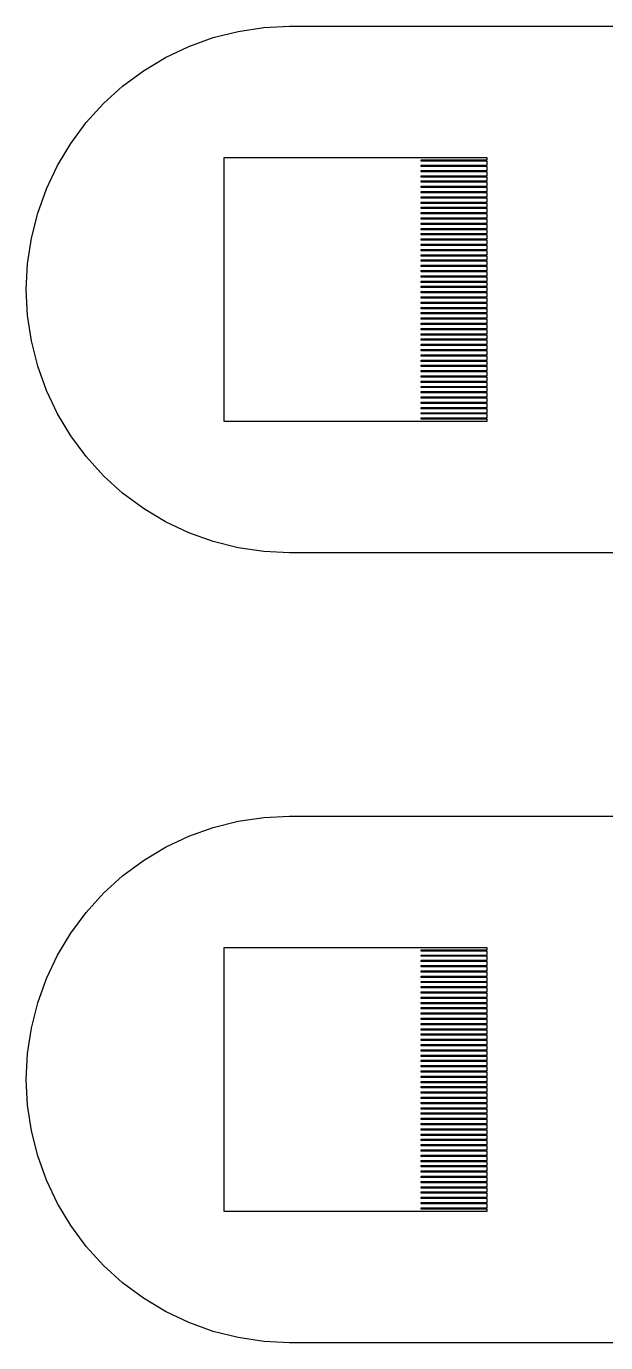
# Model space of a CAD drawing. Extents: x -16 to 83, y -18 to 83.
# Drawn here: x 36 to 40.4, y 18.5 to 28.5 of the extents above; entities that cross this region are included whole.
import ezdxf

# ---------------------------------------------------------------- set-up
doc = ezdxf.new("R2010")
doc.units = 0

msp = doc.modelspace()

# ---------------------------------------------------------------- linework, layer by layer
for p, q in [((37.804, 28.4904), (38, 28.5)), ((38, 28.5), (40.5, 28.5)), ((37.2346, 28.3477), (37.4194, 28.4139)), ((37.4194, 28.4139), (37.6098, 28.4616)), ((37.6098, 28.4616), (37.804, 28.4904)), ((37.0572, 28.2638), (37.2346, 28.3477)), ((36.8889, 28.1629), (37.0572, 28.2638)), ((36.7312, 28.046), (36.8889, 28.1629)), ((36.5858, 27.9142), (36.7312, 28.046)), ((36.454, 27.7688), (36.5858, 27.9142)), ((36.3371, 27.6111), (36.454, 27.7688)), ((36.2362, 27.4428), (36.3371, 27.6111)), ((39.5, 27.5), (37.5, 27.5)), ((37.5, 27.5), (37.5, 25.5)), ((39.5, 27.485), (39.5, 27.5)), ((36.1523, 27.2654), (36.2362, 27.4428)), ((39, 27.475), (39, 27.485)), ((39, 27.485), (39.5, 27.485)), ((39.5, 27.475), (39, 27.475)), ((39, 27.435), (39, 27.445)), ((39, 27.445), (39.5, 27.445)), ((39.5, 27.435), (39, 27.435)), ((39, 27.395), (39, 27.405)), ((39, 27.405), (39.5, 27.405)), ((39.5, 27.445), (39.5, 27.475)), ((39.5, 27.405), (39.5, 27.435)), ((39.5, 27.395), (39, 27.395)), ((39, 27.355), (39, 27.365)), ((39, 27.365), (39.5, 27.365)), ((39.5, 27.355), (39, 27.355)), ((39, 27.315), (39, 27.325)), ((39, 27.325), (39.5, 27.325)), ((39.5, 27.315), (39, 27.315)), ((39.5, 27.365), (39.5, 27.395)), ((39.5, 27.325), (39.5, 27.355)), ((39.5, 27.285), (39.5, 27.315)), ((36.0861, 27.0806), (36.1523, 27.2654)), ((39, 27.275), (39, 27.285)), ((39, 27.285), (39.5, 27.285)), ((39.5, 27.275), (39, 27.275)), ((39, 27.235), (39, 27.245)), ((39, 27.245), (39.5, 27.245)), ((39.5, 27.235), (39, 27.235)), ((39, 27.195), (39, 27.205)), ((39, 27.205), (39.5, 27.205)), ((39.5, 27.245), (39.5, 27.275)), ((39.5, 27.205), (39.5, 27.235)), ((39.5, 27.195), (39, 27.195)), ((39, 27.155), (39, 27.165)), ((39, 27.165), (39.5, 27.165)), ((39.5, 27.155), (39, 27.155)), ((39, 27.115), (39, 27.125)), ((39, 27.125), (39.5, 27.125)), ((39.5, 27.115), (39, 27.115)), ((39.5, 27.165), (39.5, 27.195)), ((39.5, 27.125), (39.5, 27.155)), ((39.5, 27.085), (39.5, 27.115)), ((36.0384, 26.8902), (36.0861, 27.0806)), ((39, 27.075), (39, 27.085)), ((39, 27.085), (39.5, 27.085)), ((39.5, 27.075), (39, 27.075)), ((39, 27.035), (39, 27.045)), ((39, 27.045), (39.5, 27.045)), ((39.5, 27.035), (39, 27.035)), ((39, 26.995), (39, 27.005)), ((39, 27.005), (39.5, 27.005)), ((39.5, 27.045), (39.5, 27.075)), ((39.5, 27.005), (39.5, 27.035)), ((39.5, 26.995), (39, 26.995)), ((39, 26.955), (39, 26.965)), ((39, 26.965), (39.5, 26.965)), ((39.5, 26.955), (39, 26.955)), ((39, 26.915), (39, 26.925)), ((39, 26.925), (39.5, 26.925)), ((39.5, 26.915), (39, 26.915)), ((39.5, 26.965), (39.5, 26.995)), ((39.5, 26.925), (39.5, 26.955)), ((39.5, 26.885), (39.5, 26.915)), ((36.0096, 26.696), (36.0384, 26.8902)), ((39, 26.875), (39, 26.885)), ((39, 26.885), (39.5, 26.885)), ((39.5, 26.875), (39, 26.875)), ((39, 26.835), (39, 26.845)), ((39, 26.845), (39.5, 26.845)), ((39.5, 26.835), (39, 26.835)), ((39, 26.795), (39, 26.805)), ((39, 26.805), (39.5, 26.805)), ((39.5, 26.845), (39.5, 26.875)), ((39.5, 26.805), (39.5, 26.835)), ((39.5, 26.795), (39, 26.795)), ((39, 26.755), (39, 26.765)), ((39, 26.765), (39.5, 26.765)), ((39.5, 26.755), (39, 26.755)), ((39, 26.715), (39, 26.725)), ((39, 26.725), (39.5, 26.725)), ((39.5, 26.715), (39, 26.715)), ((39.5, 26.765), (39.5, 26.795)), ((39.5, 26.725), (39.5, 26.755)), ((39.5, 26.685), (39.5, 26.715)), ((36, 26.5), (36.0096, 26.696)), ((39, 26.675), (39, 26.685)), ((39, 26.685), (39.5, 26.685)), ((39.5, 26.675), (39, 26.675)), ((39, 26.635), (39, 26.645)), ((39, 26.645), (39.5, 26.645)), ((39.5, 26.635), (39, 26.635)), ((39, 26.595), (39, 26.605)), ((39, 26.605), (39.5, 26.605)), ((39.5, 26.645), (39.5, 26.675)), ((39.5, 26.605), (39.5, 26.635)), ((36.0096, 26.304), (36, 26.5)), ((39.5, 26.595), (39, 26.595)), ((39, 26.555), (39, 26.565)), ((39, 26.565), (39.5, 26.565)), ((39.5, 26.555), (39, 26.555)), ((39, 26.515), (39, 26.525)), ((39, 26.525), (39.5, 26.525)), ((39.5, 26.515), (39, 26.515)), ((39.5, 26.565), (39.5, 26.595)), ((39.5, 26.525), (39.5, 26.555)), ((39.5, 26.485), (39.5, 26.515)), ((39, 26.475), (39, 26.485)), ((39, 26.485), (39.5, 26.485)), ((39.5, 26.475), (39, 26.475)), ((39, 26.435), (39, 26.445)), ((39, 26.445), (39.5, 26.445)), ((39.5, 26.435), (39, 26.435)), ((39, 26.395), (39, 26.405)), ((39, 26.405), (39.5, 26.405)), ((39.5, 26.445), (39.5, 26.475)), ((39.5, 26.405), (39.5, 26.435)), ((36.0384, 26.1098), (36.0096, 26.304)), ((39.5, 26.395), (39, 26.395)), ((39, 26.355), (39, 26.365)), ((39, 26.365), (39.5, 26.365)), ((39.5, 26.355), (39, 26.355)), ((39, 26.315), (39, 26.325)), ((39, 26.325), (39.5, 26.325)), ((39.5, 26.315), (39, 26.315)), ((39.5, 26.365), (39.5, 26.395)), ((39.5, 26.325), (39.5, 26.355)), ((39.5, 26.285), (39.5, 26.315)), ((39, 26.275), (39, 26.285)), ((39, 26.285), (39.5, 26.285)), ((39.5, 26.275), (39, 26.275)), ((39, 26.235), (39, 26.245)), ((39, 26.245), (39.5, 26.245)), ((39.5, 26.235), (39, 26.235)), ((39, 26.195), (39, 26.205)), ((39, 26.205), (39.5, 26.205)), ((39.5, 26.245), (39.5, 26.275)), ((39.5, 26.205), (39.5, 26.235)), ((36.0861, 25.9194), (36.0384, 26.1098)), ((39.5, 26.195), (39, 26.195)), ((39, 26.155), (39, 26.165)), ((39, 26.165), (39.5, 26.165)), ((39.5, 26.155), (39, 26.155)), ((39, 26.115), (39, 26.125)), ((39, 26.125), (39.5, 26.125)), ((39.5, 26.115), (39, 26.115)), ((39.5, 26.165), (39.5, 26.195)), ((39.5, 26.125), (39.5, 26.155)), ((39.5, 26.085), (39.5, 26.115)), ((39, 26.075), (39, 26.085)), ((39, 26.085), (39.5, 26.085)), ((39.5, 26.075), (39, 26.075)), ((39, 26.035), (39, 26.045)), ((39, 26.045), (39.5, 26.045)), ((39.5, 26.035), (39, 26.035)), ((39, 25.995), (39, 26.005)), ((39, 26.005), (39.5, 26.005)), ((39.5, 26.045), (39.5, 26.075)), ((39.5, 26.005), (39.5, 26.035)), ((36.1523, 25.7346), (36.0861, 25.9194)), ((39.5, 25.995), (39, 25.995)), ((39, 25.955), (39, 25.965)), ((39, 25.965), (39.5, 25.965)), ((39.5, 25.955), (39, 25.955)), ((39, 25.915), (39, 25.925)), ((39, 25.925), (39.5, 25.925)), ((39.5, 25.915), (39, 25.915)), ((39.5, 25.965), (39.5, 25.995)), ((39.5, 25.925), (39.5, 25.955)), ((39.5, 25.885), (39.5, 25.915)), ((39, 25.875), (39, 25.885)), ((39, 25.885), (39.5, 25.885)), ((39.5, 25.875), (39, 25.875)), ((39, 25.835), (39, 25.845)), ((39, 25.845), (39.5, 25.845)), ((39.5, 25.835), (39, 25.835)), ((39, 25.795), (39, 25.805)), ((39, 25.805), (39.5, 25.805)), ((39.5, 25.845), (39.5, 25.875)), ((39.5, 25.805), (39.5, 25.835)), ((36.2362, 25.5572), (36.1523, 25.7346)), ((39.5, 25.795), (39, 25.795)), ((39, 25.755), (39, 25.765)), ((39, 25.765), (39.5, 25.765)), ((39.5, 25.755), (39, 25.755)), ((39, 25.715), (39, 25.725)), ((39, 25.725), (39.5, 25.725)), ((39.5, 25.715), (39, 25.715)), ((39.5, 25.765), (39.5, 25.795)), ((39.5, 25.725), (39.5, 25.755)), ((39.5, 25.685), (39.5, 25.715)), ((39, 25.675), (39, 25.685)), ((39, 25.685), (39.5, 25.685)), ((39.5, 25.675), (39, 25.675)), ((39, 25.635), (39, 25.645)), ((39, 25.645), (39.5, 25.645)), ((39.5, 25.635), (39, 25.635)), ((39, 25.595), (39, 25.605)), ((39, 25.605), (39.5, 25.605)), ((39.5, 25.645), (39.5, 25.675)), ((39.5, 25.605), (39.5, 25.635)), ((36.3371, 25.3889), (36.2362, 25.5572)), ((37.5, 25.5), (39.5, 25.5)), ((39.5, 25.595), (39, 25.595)), ((39, 25.555), (39, 25.565)), ((39, 25.565), (39.5, 25.565)), ((39.5, 25.555), (39, 25.555)), ((39, 25.515), (39, 25.525)), ((39, 25.525), (39.5, 25.525)), ((39.5, 25.515), (39, 25.515)), ((39.5, 25.565), (39.5, 25.595)), ((39.5, 25.525), (39.5, 25.555)), ((39.5, 25.5), (39.5, 25.515)), ((36.454, 25.2312), (36.3371, 25.3889)), ((36.5858, 25.0858), (36.454, 25.2312)), ((36.7312, 24.954), (36.5858, 25.0858)), ((36.8889, 24.8371), (36.7312, 24.954)), ((37.0572, 24.7362), (36.8889, 24.8371)), ((37.2346, 24.6523), (37.0572, 24.7362)), ((37.4194, 24.5861), (37.2346, 24.6523)), ((37.6098, 24.5384), (37.4194, 24.5861)), ((37.804, 24.5096), (37.6098, 24.5384)), ((38, 24.5), (37.804, 24.5096)), ((40.5, 24.5), (38, 24.5)), ((37.804, 22.4904), (38, 22.5)), ((38, 22.5), (40.5, 22.5)), ((37.2346, 22.3477), (37.4194, 22.4139)), ((37.4194, 22.4139), (37.6098, 22.4616)), ((37.6098, 22.4616), (37.804, 22.4904)), ((37.0572, 22.2638), (37.2346, 22.3477)), ((36.8889, 22.1629), (37.0572, 22.2638)), ((36.7312, 22.046), (36.8889, 22.1629)), ((36.5858, 21.9142), (36.7312, 22.046)), ((36.454, 21.7688), (36.5858, 21.9142)), ((36.3371, 21.6111), (36.454, 21.7688)), ((36.2362, 21.4428), (36.3371, 21.6111)), ((39.5, 21.5), (37.5, 21.5)), ((37.5, 21.5), (37.5, 19.5)), ((39.5, 21.485), (39.5, 21.5)), ((36.1523, 21.2654), (36.2362, 21.4428)), ((39, 21.475), (39, 21.485)), ((39, 21.485), (39.5, 21.485)), ((39.5, 21.475), (39, 21.475)), ((39, 21.435), (39, 21.445)), ((39, 21.445), (39.5, 21.445)), ((39.5, 21.435), (39, 21.435)), ((39, 21.395), (39, 21.405)), ((39, 21.405), (39.5, 21.405)), ((39.5, 21.445), (39.5, 21.475)), ((39.5, 21.405), (39.5, 21.435)), ((39.5, 21.395), (39, 21.395)), ((39, 21.355), (39, 21.365)), ((39, 21.365), (39.5, 21.365)), ((39.5, 21.355), (39, 21.355)), ((39, 21.315), (39, 21.325)), ((39, 21.325), (39.5, 21.325)), ((39.5, 21.315), (39, 21.315)), ((39.5, 21.365), (39.5, 21.395)), ((39.5, 21.325), (39.5, 21.355)), ((39.5, 21.285), (39.5, 21.315)), ((36.0861, 21.0806), (36.1523, 21.2654)), ((39, 21.275), (39, 21.285)), ((39, 21.285), (39.5, 21.285)), ((39.5, 21.275), (39, 21.275)), ((39, 21.235), (39, 21.245)), ((39, 21.245), (39.5, 21.245)), ((39.5, 21.235), (39, 21.235)), ((39, 21.195), (39, 21.205)), ((39, 21.205), (39.5, 21.205)), ((39.5, 21.245), (39.5, 21.275)), ((39.5, 21.205), (39.5, 21.235)), ((39.5, 21.195), (39, 21.195)), ((39, 21.155), (39, 21.165)), ((39, 21.165), (39.5, 21.165)), ((39.5, 21.155), (39, 21.155)), ((39, 21.115), (39, 21.125)), ((39, 21.125), (39.5, 21.125)), ((39.5, 21.115), (39, 21.115)), ((39.5, 21.165), (39.5, 21.195)), ((39.5, 21.125), (39.5, 21.155)), ((39.5, 21.085), (39.5, 21.115)), ((36.0384, 20.8902), (36.0861, 21.0806)), ((39, 21.075), (39, 21.085)), ((39, 21.085), (39.5, 21.085)), ((39.5, 21.075), (39, 21.075)), ((39, 21.035), (39, 21.045)), ((39, 21.045), (39.5, 21.045)), ((39.5, 21.035), (39, 21.035)), ((39, 20.995), (39, 21.005)), ((39, 21.005), (39.5, 21.005)), ((39.5, 21.045), (39.5, 21.075)), ((39.5, 21.005), (39.5, 21.035)), ((39.5, 20.995), (39, 20.995)), ((39, 20.955), (39, 20.965)), ((39, 20.965), (39.5, 20.965)), ((39.5, 20.955), (39, 20.955)), ((39, 20.915), (39, 20.925)), ((39, 20.925), (39.5, 20.925)), ((39.5, 20.915), (39, 20.915)), ((39.5, 20.965), (39.5, 20.995)), ((39.5, 20.925), (39.5, 20.955)), ((39.5, 20.885), (39.5, 20.915)), ((36.0096, 20.696), (36.0384, 20.8902)), ((39, 20.875), (39, 20.885)), ((39, 20.885), (39.5, 20.885)), ((39.5, 20.875), (39, 20.875)), ((39, 20.835), (39, 20.845)), ((39, 20.845), (39.5, 20.845)), ((39.5, 20.835), (39, 20.835)), ((39, 20.795), (39, 20.805)), ((39, 20.805), (39.5, 20.805)), ((39.5, 20.845), (39.5, 20.875)), ((39.5, 20.805), (39.5, 20.835)), ((39.5, 20.795), (39, 20.795)), ((39, 20.755), (39, 20.765)), ((39, 20.765), (39.5, 20.765)), ((39.5, 20.755), (39, 20.755)), ((39, 20.715), (39, 20.725)), ((39, 20.725), (39.5, 20.725)), ((39.5, 20.715), (39, 20.715)), ((39.5, 20.765), (39.5, 20.795)), ((39.5, 20.725), (39.5, 20.755)), ((39.5, 20.685), (39.5, 20.715)), ((36, 20.5), (36.0096, 20.696)), ((39, 20.675), (39, 20.685)), ((39, 20.685), (39.5, 20.685)), ((39.5, 20.675), (39, 20.675)), ((39, 20.635), (39, 20.645)), ((39, 20.645), (39.5, 20.645)), ((39.5, 20.635), (39, 20.635)), ((39, 20.595), (39, 20.605)), ((39, 20.605), (39.5, 20.605)), ((39.5, 20.645), (39.5, 20.675)), ((39.5, 20.605), (39.5, 20.635)), ((36.0096, 20.304), (36, 20.5)), ((39.5, 20.595), (39, 20.595)), ((39, 20.555), (39, 20.565)), ((39, 20.565), (39.5, 20.565)), ((39.5, 20.555), (39, 20.555)), ((39, 20.515), (39, 20.525)), ((39, 20.525), (39.5, 20.525)), ((39.5, 20.515), (39, 20.515)), ((39.5, 20.565), (39.5, 20.595)), ((39.5, 20.525), (39.5, 20.555)), ((39.5, 20.485), (39.5, 20.515)), ((39, 20.475), (39, 20.485)), ((39, 20.485), (39.5, 20.485)), ((39.5, 20.475), (39, 20.475)), ((39, 20.435), (39, 20.445)), ((39, 20.445), (39.5, 20.445)), ((39.5, 20.435), (39, 20.435)), ((39, 20.395), (39, 20.405)), ((39, 20.405), (39.5, 20.405)), ((39.5, 20.445), (39.5, 20.475)), ((39.5, 20.405), (39.5, 20.435)), ((36.0384, 20.1098), (36.0096, 20.304)), ((39.5, 20.395), (39, 20.395)), ((39, 20.355), (39, 20.365)), ((39, 20.365), (39.5, 20.365)), ((39.5, 20.355), (39, 20.355)), ((39, 20.315), (39, 20.325)), ((39, 20.325), (39.5, 20.325)), ((39.5, 20.315), (39, 20.315)), ((39.5, 20.365), (39.5, 20.395)), ((39.5, 20.325), (39.5, 20.355)), ((39.5, 20.285), (39.5, 20.315)), ((39, 20.275), (39, 20.285)), ((39, 20.285), (39.5, 20.285)), ((39.5, 20.275), (39, 20.275)), ((39, 20.235), (39, 20.245)), ((39, 20.245), (39.5, 20.245)), ((39.5, 20.235), (39, 20.235)), ((39, 20.195), (39, 20.205)), ((39, 20.205), (39.5, 20.205)), ((39.5, 20.245), (39.5, 20.275)), ((39.5, 20.205), (39.5, 20.235)), ((36.0861, 19.9194), (36.0384, 20.1098)), ((39.5, 20.195), (39, 20.195)), ((39, 20.155), (39, 20.165)), ((39, 20.165), (39.5, 20.165)), ((39.5, 20.155), (39, 20.155)), ((39, 20.115), (39, 20.125)), ((39, 20.125), (39.5, 20.125)), ((39.5, 20.115), (39, 20.115)), ((39.5, 20.165), (39.5, 20.195)), ((39.5, 20.125), (39.5, 20.155)), ((39.5, 20.085), (39.5, 20.115)), ((39, 20.075), (39, 20.085)), ((39, 20.085), (39.5, 20.085)), ((39.5, 20.075), (39, 20.075)), ((39, 20.035), (39, 20.045)), ((39, 20.045), (39.5, 20.045)), ((39.5, 20.035), (39, 20.035)), ((39, 19.995), (39, 20.005)), ((39, 20.005), (39.5, 20.005)), ((39.5, 20.045), (39.5, 20.075)), ((39.5, 20.005), (39.5, 20.035)), ((36.1523, 19.7346), (36.0861, 19.9194)), ((39.5, 19.995), (39, 19.995)), ((39, 19.955), (39, 19.965)), ((39, 19.965), (39.5, 19.965)), ((39.5, 19.955), (39, 19.955)), ((39, 19.915), (39, 19.925)), ((39, 19.925), (39.5, 19.925)), ((39.5, 19.915), (39, 19.915)), ((39.5, 19.965), (39.5, 19.995)), ((39.5, 19.925), (39.5, 19.955)), ((39.5, 19.885), (39.5, 19.915)), ((39, 19.875), (39, 19.885)), ((39, 19.885), (39.5, 19.885)), ((39.5, 19.875), (39, 19.875)), ((39, 19.835), (39, 19.845)), ((39, 19.845), (39.5, 19.845)), ((39.5, 19.835), (39, 19.835)), ((39, 19.795), (39, 19.805)), ((39, 19.805), (39.5, 19.805)), ((39.5, 19.845), (39.5, 19.875)), ((39.5, 19.805), (39.5, 19.835)), ((36.2362, 19.5572), (36.1523, 19.7346)), ((39.5, 19.795), (39, 19.795)), ((39, 19.755), (39, 19.765)), ((39, 19.765), (39.5, 19.765)), ((39.5, 19.755), (39, 19.755)), ((39, 19.715), (39, 19.725)), ((39, 19.725), (39.5, 19.725)), ((39.5, 19.715), (39, 19.715)), ((39.5, 19.765), (39.5, 19.795)), ((39.5, 19.725), (39.5, 19.755)), ((39.5, 19.685), (39.5, 19.715)), ((39, 19.675), (39, 19.685)), ((39, 19.685), (39.5, 19.685)), ((39.5, 19.675), (39, 19.675)), ((39, 19.635), (39, 19.645)), ((39, 19.645), (39.5, 19.645)), ((39.5, 19.635), (39, 19.635)), ((39, 19.595), (39, 19.605)), ((39, 19.605), (39.5, 19.605)), ((39.5, 19.645), (39.5, 19.675)), ((39.5, 19.605), (39.5, 19.635)), ((36.3371, 19.3889), (36.2362, 19.5572)), ((37.5, 19.5), (39.5, 19.5)), ((39.5, 19.595), (39, 19.595)), ((39, 19.555), (39, 19.565)), ((39, 19.565), (39.5, 19.565)), ((39.5, 19.555), (39, 19.555)), ((39, 19.515), (39, 19.525)), ((39, 19.525), (39.5, 19.525)), ((39.5, 19.515), (39, 19.515)), ((39.5, 19.565), (39.5, 19.595)), ((39.5, 19.525), (39.5, 19.555)), ((39.5, 19.5), (39.5, 19.515)), ((36.454, 19.2312), (36.3371, 19.3889)), ((36.5858, 19.0858), (36.454, 19.2312)), ((36.7312, 18.954), (36.5858, 19.0858)), ((36.8889, 18.8371), (36.7312, 18.954)), ((37.0572, 18.7362), (36.8889, 18.8371)), ((37.2346, 18.6523), (37.0572, 18.7362)), ((37.4194, 18.5861), (37.2346, 18.6523)), ((37.6098, 18.5384), (37.4194, 18.5861)), ((37.804, 18.5096), (37.6098, 18.5384)), ((38, 18.5), (37.804, 18.5096)), ((40.5, 18.5), (38, 18.5))]:
    msp.add_line(p, q)

doc.saveas('drawing.dxf')
